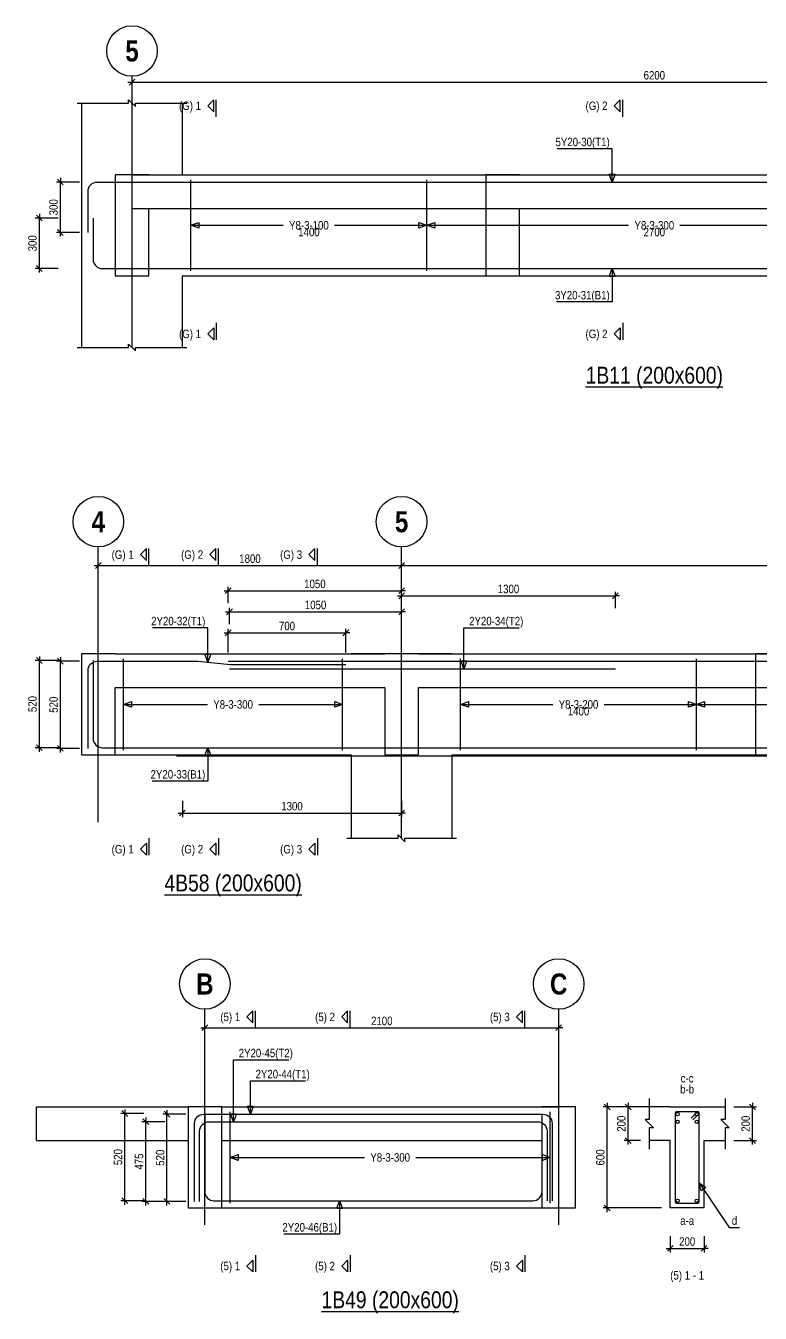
# Model space of a CAD drawing. Extents: x 0 to 206258, y -403073 to 0.
# Drawn here: x 12479 to 21197, y -252194 to -236904 of the extents above; entities that cross this region are included whole.
import ezdxf
from ezdxf.enums import TextEntityAlignment as Align
from ezdxf.lldxf.tags import DXFTag

# ---------------------------------------------------------------- set-up
doc = ezdxf.new("R2010")
doc.units = 0
doc.header["$LTSCALE"] = 1000
for name, color, linetype in [('Axis Circle(Dir 2)', 150, 'Continuous'), ('Axis Label(Dir 1)', 7, 'Continuous'), ('Axis Line(Dir 2)', 150, 'CENTER2'), ('Break Line', 5, 'Continuous'), ('Dimension Line', 5, 'Continuous'), ('Dimension Text', 5, 'Continuous'), ('Front Elevation Line', 40, 'Continuous'), ('Leader Line', 5, 'Continuous'), ('Link Line', 3, 'Continuous'), ('Rebar Label', 6, 'Continuous'), ('Rebar Line', 7, 'Continuous'), ('Section Label', 1, 'Continuous'), ('Section Line', 1, 'Continuous'), ('Top Rebar Label', 6, 'Continuous'), ('Top Rebar Line', 7, 'Continuous')]:
    doc.layers.add(name, color=color, linetype=linetype)
for name, color, linetype, true_color in [('Back Elevation Line', 191, 'HIDDEN2', 0xd4aaff), ('Beam Label(D)', 94, 'Continuous', 0x008100), ('Beam Line(D)', 112, 'Continuous', 0x00bd5e), ('Link Label', 94, 'Continuous', 0x008100)]:
    doc.layers.add(name, color=color, linetype=linetype, true_color=true_color)
doc.styles.add('Axis Label(Dir 1)', font='ARIALNB.TTF', dxfattribs={"height": 250})
doc.styles.add('Beam Label(D)', font='ARIALN.TTF', dxfattribs={"height": 200})
doc.styles.add('Dimension Text', font='ARIALN.TTF', dxfattribs={"height": 100})
doc.styles.add('Link Label', font='ARIALN.TTF', dxfattribs={"height": 100})
doc.styles.add('Rebar Label', font='ARIALN.TTF', dxfattribs={"height": 100})
doc.styles.add('Section Label', font='ARIALN.TTF', dxfattribs={"height": 100})
doc.styles.add('Top Rebar Label', font='ARIALN.TTF', dxfattribs={"height": 100})
tags = doc.linetypes.add('CENTER2', pattern=[1.125, 0.75, -0.125, 0.125, -0.125]).pattern_tags.tags
tags[10:11] = [DXFTag(74, 4), DXFTag(75, 0), DXFTag(340, '0'), DXFTag(46, 0.0), DXFTag(50, 0.0), DXFTag(44, 0.0), DXFTag(45, 0.0)]
tags[8:9] = [DXFTag(74, 4), DXFTag(75, 0), DXFTag(340, '0'), DXFTag(46, 0.0), DXFTag(50, 0.0), DXFTag(44, 0.0), DXFTag(45, 0.0)]
tags[6:7] = [DXFTag(74, 4), DXFTag(75, 0), DXFTag(340, '0'), DXFTag(46, 0.0), DXFTag(50, 0.0), DXFTag(44, 0.0), DXFTag(45, 0.0)]
tags[4:5] = [DXFTag(74, 4), DXFTag(75, 0), DXFTag(340, '0'), DXFTag(46, 0.0), DXFTag(50, 0.0), DXFTag(44, 0.0), DXFTag(45, 0.0)]
tags = doc.linetypes.add('HIDDEN2', pattern=[0.1875, 0.125, -0.0625]).pattern_tags.tags
tags[6:7] = [DXFTag(74, 4), DXFTag(75, 0), DXFTag(340, '0'), DXFTag(46, 0.0), DXFTag(50, 0.0), DXFTag(44, 0.0), DXFTag(45, 0.0)]
tags[4:5] = [DXFTag(74, 4), DXFTag(75, 0), DXFTag(340, '0'), DXFTag(46, 0.0), DXFTag(50, 0.0), DXFTag(44, 0.0), DXFTag(45, 0.0)]
doc.dimstyles.new('BEAM', dxfattribs={"dimtxt": 100, "dimasz": 30, "dimexe": 48.3, "dimexo": 103.5, "dimgap": 30, "dimtad": 1, "dimtoh": 1, "dimdec": 1, "dimlfac": 0.5, "dimdsep": 46, "dimtxsty": 'Dimension Text', "dimblk": 'PCDIM_TICK', "dimcen": 0.09, "dimclrd": 5, "dimclre": 5, "dimclrt": 5, "dimadec": 1, "dimazin": 0, "dimtp": 1, "dimtm": 1, "dimtfac": 1, "dimtdec": 4, "dimtofl": 0, "dimtmove": 0, "dimatfit": 3, "dimfxl": 1, "dimtolj": 1, "dimtzin": 0, "dimarcsym": 0})

# ---------------------------------------------------------------- blocks, each defined once
blk = doc.blocks.new('PCDIM_TICK')
at = {"layer": 'Dimension Line', "color": 0, "transparency": 33554687}
for p, q in [((1.15, 1.15), (-1.15, -1.15)), ((1.61, 0), (0, 0))]:
    blk.add_line(p, q, dxfattribs=at)
blk = doc.blocks.new('*U3112')
at = {"layer": 'Dimension Line', "color": 5, "true_color": 0x0000ff, "transparency": 16777216}
for p, q in [((13115, -238760), (12842, -238760)), ((12890, -239360), (12890, -238760)), ((13115, -239360), (12842, -239360))]:
    blk.add_line(p, q, dxfattribs=at)
at = {"layer": 'Dimension Line', "color": 5, "true_color": 0x0000ff, "transparency": 16777216, "xscale": 30, "yscale": 30}
for p, rotation in [((12890, -238760), 89.99999999999447), ((12890, -239360), 269.9999999999834)]:
    blk.add_blockref('PCDIM_TICK', p, dxfattribs=dict(at, rotation=rotation))
at = {"layer": 'Dimension Line', "color": 5, "true_color": 0x0000ff, "transparency": 16777216, "insert": (12860, -239060), "char_height": 100, "width": 181.5, "attachment_point": 8, "rotation": 90, "style": 'Dimension Text'}
blk.add_mtext('300', dxfattribs=at)
blk = doc.blocks.new('*U3113')
at = {"layer": 'Dimension Line', "color": 5, "true_color": 0x0000ff, "transparency": 16777216}
for p, q in [((12865, -239188), (12592, -239188)), ((12640, -239788), (12640, -239188)), ((12865, -239788), (12592, -239788))]:
    blk.add_line(p, q, dxfattribs=at)
at = {"layer": 'Dimension Line', "color": 5, "true_color": 0x0000ff, "transparency": 16777216, "xscale": 30, "yscale": 30}
for p, rotation in [((12640, -239188), 89.99999999999447), ((12640, -239788), 269.9999999999834)]:
    blk.add_blockref('PCDIM_TICK', p, dxfattribs=dict(at, rotation=rotation))
at = {"layer": 'Dimension Line', "color": 5, "true_color": 0x0000ff, "transparency": 16777216, "insert": (12610, -239488), "char_height": 100, "width": 181.5, "attachment_point": 8, "rotation": 90, "style": 'Dimension Text'}
blk.add_mtext('300', dxfattribs=at)
blk = doc.blocks.new('*U3114')
at = {"layer": 'Dimension Line', "color": 5, "true_color": 0x0000ff, "transparency": 16777216}
for p, q in [((13740, -237721), (13740, -237526)), ((13740, -237574), (26140, -237574)), ((26140, -237721), (26140, -237526))]:
    blk.add_line(p, q, dxfattribs=at)
at = {"layer": 'Dimension Line', "color": 5, "true_color": 0x0000ff, "transparency": 16777216, "xscale": 30, "yscale": 30, "rotation": 180.0000000000004}
blk.add_blockref('PCDIM_TICK', (13740, -237574), dxfattribs=at)
at = {"layer": 'Dimension Line', "color": 5, "true_color": 0x0000ff, "transparency": 16777216, "xscale": 30, "yscale": 30}
blk.add_blockref('PCDIM_TICK', (26140, -237574), dxfattribs=at)
at = {"layer": 'Dimension Line', "color": 5, "true_color": 0x0000ff, "transparency": 16777216, "insert": (19940, -237544), "char_height": 100, "width": 246.45, "attachment_point": 8, "style": 'Dimension Text'}
blk.add_mtext('6200', dxfattribs=at)
blk = doc.blocks.new('*U3173')
at = {"layer": 'Dimension Line', "color": 5, "true_color": 0x0000ff, "transparency": 16777216}
for p, q in [((14882, -244347), (14882, -244066)), ((14882, -244114), (16278, -244114)), ((16278, -244347), (16278, -244066))]:
    blk.add_line(p, q, dxfattribs=at)
at = {"layer": 'Dimension Line', "color": 5, "true_color": 0x0000ff, "transparency": 16777216, "xscale": 30, "yscale": 30, "rotation": 180.0000000000004}
blk.add_blockref('PCDIM_TICK', (14882, -244114), dxfattribs=at)
at = {"layer": 'Dimension Line', "color": 5, "true_color": 0x0000ff, "transparency": 16777216, "xscale": 30, "yscale": 30}
blk.add_blockref('PCDIM_TICK', (16278, -244114), dxfattribs=at)
at = {"layer": 'Dimension Line', "color": 5, "true_color": 0x0000ff, "transparency": 16777216, "insert": (15580, -244084), "char_height": 100, "width": 180.83, "attachment_point": 8, "style": 'Dimension Text'}
blk.add_mtext('700', dxfattribs=at)
blk = doc.blocks.new('*U3174')
at = {"layer": 'Dimension Line', "color": 5, "true_color": 0x0000ff, "transparency": 16777216}
for p, q in [((14898, -244011), (14898, -243816)), ((14898, -243864), (16940, -243864)), ((16940, -244011), (16940, -243816))]:
    blk.add_line(p, q, dxfattribs=at)
at = {"layer": 'Dimension Line', "color": 5, "true_color": 0x0000ff, "transparency": 16777216, "xscale": 30, "yscale": 30, "rotation": 180.0000000000004}
blk.add_blockref('PCDIM_TICK', (14898, -243864), dxfattribs=at)
at = {"layer": 'Dimension Line', "color": 5, "true_color": 0x0000ff, "transparency": 16777216, "xscale": 30, "yscale": 30}
blk.add_blockref('PCDIM_TICK', (16940, -243864), dxfattribs=at)
at = {"layer": 'Dimension Line', "color": 5, "true_color": 0x0000ff, "transparency": 16777216, "insert": (15919, -243834), "char_height": 100, "width": 238.4, "attachment_point": 8, "style": 'Dimension Text'}
blk.add_mtext('1050', dxfattribs=at)
blk = doc.blocks.new('*U3175')
at = {"layer": 'Dimension Line', "color": 5, "true_color": 0x0000ff, "transparency": 16777216}
for p, q in [((14882, -243761), (14882, -243566)), ((16940, -243761), (16940, -243566)), ((14882, -243614), (16940, -243614))]:
    blk.add_line(p, q, dxfattribs=at)
at = {"layer": 'Dimension Line', "color": 5, "true_color": 0x0000ff, "transparency": 16777216, "xscale": 30, "yscale": 30, "rotation": 180.0000000000004}
blk.add_blockref('PCDIM_TICK', (14882, -243614), dxfattribs=at)
at = {"layer": 'Dimension Line', "color": 5, "true_color": 0x0000ff, "transparency": 16777216, "xscale": 30, "yscale": 30}
blk.add_blockref('PCDIM_TICK', (16940, -243614), dxfattribs=at)
at = {"layer": 'Dimension Line', "color": 5, "true_color": 0x0000ff, "transparency": 16777216, "insert": (15911, -243584), "char_height": 100, "width": 238.4, "attachment_point": 8, "style": 'Dimension Text'}
blk.add_mtext('1050', dxfattribs=at)
blk = doc.blocks.new('*U3176')
at = {"layer": 'Dimension Line', "color": 5, "true_color": 0x0000ff, "transparency": 16777216}
for p, q in [((14338, -246108), (14338, -246303)), ((16940, -246108), (16940, -246303)), ((14338, -246254), (16940, -246254))]:
    blk.add_line(p, q, dxfattribs=at)
at = {"layer": 'Dimension Line', "color": 5, "true_color": 0x0000ff, "transparency": 16777216, "xscale": 30, "yscale": 30, "rotation": 180.0000000000004}
blk.add_blockref('PCDIM_TICK', (14338, -246254), dxfattribs=at)
at = {"layer": 'Dimension Line', "color": 5, "true_color": 0x0000ff, "transparency": 16777216, "xscale": 30, "yscale": 30}
blk.add_blockref('PCDIM_TICK', (16940, -246254), dxfattribs=at)
at = {"layer": 'Dimension Line', "color": 5, "true_color": 0x0000ff, "transparency": 16777216, "insert": (15639, -246224), "char_height": 100, "width": 238.4, "attachment_point": 8, "style": 'Dimension Text'}
blk.add_mtext('1300', dxfattribs=at)
blk = doc.blocks.new('*U3177')
at = {"layer": 'Dimension Line', "color": 5, "true_color": 0x0000ff, "transparency": 16777216}
for p, q in [((13115, -244450), (12842, -244450)), ((12890, -245486), (12890, -244450)), ((13115, -245486), (12842, -245486))]:
    blk.add_line(p, q, dxfattribs=at)
at = {"layer": 'Dimension Line', "color": 5, "true_color": 0x0000ff, "transparency": 16777216, "xscale": 30, "yscale": 30}
for p, rotation in [((12890, -244450), 89.99999999999447), ((12890, -245486), 269.9999999999834)]:
    blk.add_blockref('PCDIM_TICK', p, dxfattribs=dict(at, rotation=rotation))
at = {"layer": 'Dimension Line', "color": 5, "true_color": 0x0000ff, "transparency": 16777216, "insert": (12860, -244968), "char_height": 100, "width": 181.5, "attachment_point": 8, "rotation": 90, "style": 'Dimension Text'}
blk.add_mtext('520', dxfattribs=at)
blk = doc.blocks.new('*U3178')
at = {"layer": 'Dimension Line', "color": 5, "true_color": 0x0000ff, "transparency": 16777216}
for p, q in [((12865, -244442), (12592, -244442)), ((12640, -245478), (12640, -244442)), ((12865, -245478), (12592, -245478))]:
    blk.add_line(p, q, dxfattribs=at)
at = {"layer": 'Dimension Line', "color": 5, "true_color": 0x0000ff, "transparency": 16777216, "xscale": 30, "yscale": 30}
for p, rotation in [((12640, -244442), 89.99999999999447), ((12640, -245478), 269.9999999999834)]:
    blk.add_blockref('PCDIM_TICK', p, dxfattribs=dict(at, rotation=rotation))
at = {"layer": 'Dimension Line', "color": 5, "true_color": 0x0000ff, "transparency": 16777216, "insert": (12610, -244960), "char_height": 100, "width": 181.5, "attachment_point": 8, "rotation": 90, "style": 'Dimension Text'}
blk.add_mtext('520', dxfattribs=at)
blk = doc.blocks.new('*U3179')
at = {"layer": 'Dimension Line', "color": 5, "true_color": 0x0000ff, "transparency": 16777216}
for p, q in [((13340, -243461), (13340, -243266)), ((16940, -243461), (16940, -243266)), ((13340, -243314), (16940, -243314))]:
    blk.add_line(p, q, dxfattribs=at)
at = {"layer": 'Dimension Line', "color": 5, "true_color": 0x0000ff, "transparency": 16777216, "xscale": 30, "yscale": 30, "rotation": 180.0000000000004}
blk.add_blockref('PCDIM_TICK', (13340, -243314), dxfattribs=at)
at = {"layer": 'Dimension Line', "color": 5, "true_color": 0x0000ff, "transparency": 16777216, "xscale": 30, "yscale": 30}
blk.add_blockref('PCDIM_TICK', (16940, -243314), dxfattribs=at)
at = {"layer": 'Dimension Line', "color": 5, "true_color": 0x0000ff, "transparency": 16777216, "insert": (15140, -243284), "char_height": 100, "width": 238.4, "attachment_point": 8, "style": 'Dimension Text'}
blk.add_mtext('1800', dxfattribs=at)
blk = doc.blocks.new('*U3192')
at = {"layer": 'Dimension Line', "color": 5, "true_color": 0x0000ff, "transparency": 16777216}
for p, q in [((16940, -243821), (16940, -243626)), ((16940, -243674), (19478, -243674)), ((19478, -243821), (19478, -243626))]:
    blk.add_line(p, q, dxfattribs=at)
at = {"layer": 'Dimension Line', "color": 5, "true_color": 0x0000ff, "transparency": 16777216, "xscale": 30, "yscale": 30, "rotation": 180.0000000000004}
blk.add_blockref('PCDIM_TICK', (16940, -243674), dxfattribs=at)
at = {"layer": 'Dimension Line', "color": 5, "true_color": 0x0000ff, "transparency": 16777216, "xscale": 30, "yscale": 30}
blk.add_blockref('PCDIM_TICK', (19478, -243674), dxfattribs=at)
at = {"layer": 'Dimension Line', "color": 5, "true_color": 0x0000ff, "transparency": 16777216, "insert": (18209, -243644), "char_height": 100, "width": 238.4, "attachment_point": 8, "style": 'Dimension Text'}
blk.add_mtext('1300', dxfattribs=at)
blk = doc.blocks.new('*U3195')
at = {"layer": 'Dimension Line', "color": 5, "true_color": 0x0000ff, "transparency": 16777216}
for p, q in [((16940, -243461), (16940, -243266)), ((29340, -243461), (29340, -243266)), ((16940, -243314), (29340, -243314))]:
    blk.add_line(p, q, dxfattribs=at)
at = {"layer": 'Dimension Line', "color": 5, "true_color": 0x0000ff, "transparency": 16777216, "xscale": 30, "yscale": 30, "rotation": 180.0000000000004}
blk.add_blockref('PCDIM_TICK', (16940, -243314), dxfattribs=at)
at = {"layer": 'Dimension Line', "color": 5, "true_color": 0x0000ff, "transparency": 16777216, "xscale": 30, "yscale": 30}
blk.add_blockref('PCDIM_TICK', (29340, -243314), dxfattribs=at)
at = {"layer": 'Dimension Line', "color": 5, "true_color": 0x0000ff, "transparency": 16777216, "insert": (23140, -243284), "char_height": 100, "width": 246.45, "attachment_point": 8, "style": 'Dimension Text'}
blk.add_mtext('6200', dxfattribs=at)
blk = doc.blocks.new('*U3225')
at = {"layer": 'Dimension Line', "color": 5, "true_color": 0x0000ff, "transparency": 16777216}
for p, q in [((14379, -249830), (14106, -249830)), ((14155, -250866), (14155, -249830)), ((14379, -250866), (14106, -250866))]:
    blk.add_line(p, q, dxfattribs=at)
at = {"layer": 'Dimension Line', "color": 5, "true_color": 0x0000ff, "transparency": 16777216, "xscale": 30, "yscale": 30}
for p, rotation in [((14155, -249830), 89.99999999999447), ((14155, -250866), 269.9999999999834)]:
    blk.add_blockref('PCDIM_TICK', p, dxfattribs=dict(at, rotation=rotation))
at = {"layer": 'Dimension Line', "color": 5, "true_color": 0x0000ff, "transparency": 16777216, "insert": (14125, -250348), "char_height": 100, "width": 181.5, "attachment_point": 8, "rotation": 90, "style": 'Dimension Text'}
blk.add_mtext('520', dxfattribs=at)
blk = doc.blocks.new('*U3226')
at = {"layer": 'Dimension Line', "color": 5, "true_color": 0x0000ff, "transparency": 16777216}
for p, q in [((14129, -249920), (13856, -249920)), ((13905, -250866), (13905, -249920)), ((14129, -250866), (13856, -250866))]:
    blk.add_line(p, q, dxfattribs=at)
at = {"layer": 'Dimension Line', "color": 5, "true_color": 0x0000ff, "transparency": 16777216, "xscale": 30, "yscale": 30}
for p, rotation in [((13905, -249920), 89.99999999999447), ((13905, -250866), 269.9999999999834)]:
    blk.add_blockref('PCDIM_TICK', p, dxfattribs=dict(at, rotation=rotation))
at = {"layer": 'Dimension Line', "color": 5, "true_color": 0x0000ff, "transparency": 16777216, "insert": (13875, -250393), "char_height": 100, "width": 185.59, "attachment_point": 8, "rotation": 90, "style": 'Dimension Text'}
blk.add_mtext('475', dxfattribs=at)
blk = doc.blocks.new('*U3227')
at = {"layer": 'Dimension Line', "color": 5, "true_color": 0x0000ff, "transparency": 16777216}
for p, q in [((13879, -249822), (13606, -249822)), ((13655, -250858), (13655, -249822)), ((13879, -250858), (13606, -250858))]:
    blk.add_line(p, q, dxfattribs=at)
at = {"layer": 'Dimension Line', "color": 5, "true_color": 0x0000ff, "transparency": 16777216, "xscale": 30, "yscale": 30}
for p, rotation in [((13655, -249822), 89.99999999999447), ((13655, -250858), 269.9999999999834)]:
    blk.add_blockref('PCDIM_TICK', p, dxfattribs=dict(at, rotation=rotation))
at = {"layer": 'Dimension Line', "color": 5, "true_color": 0x0000ff, "transparency": 16777216, "insert": (13625, -250340), "char_height": 100, "width": 181.5, "attachment_point": 8, "rotation": 90, "style": 'Dimension Text'}
blk.add_mtext('520', dxfattribs=at)
blk = doc.blocks.new('*U3228')
at = {"layer": 'Dimension Line', "color": 5, "true_color": 0x0000ff, "transparency": 16777216}
for p, q in [((14605, -248951), (14605, -248756)), ((18805, -248951), (18805, -248756)), ((14605, -248804), (18805, -248804))]:
    blk.add_line(p, q, dxfattribs=at)
at = {"layer": 'Dimension Line', "color": 5, "true_color": 0x0000ff, "transparency": 16777216, "xscale": 30, "yscale": 30, "rotation": 180.0000000000004}
blk.add_blockref('PCDIM_TICK', (14605, -248804), dxfattribs=at)
at = {"layer": 'Dimension Line', "color": 5, "true_color": 0x0000ff, "transparency": 16777216, "xscale": 30, "yscale": 30}
blk.add_blockref('PCDIM_TICK', (18805, -248804), dxfattribs=at)
at = {"layer": 'Dimension Line', "color": 5, "true_color": 0x0000ff, "transparency": 16777216, "insert": (16705, -248774), "char_height": 100, "width": 247.25, "attachment_point": 8, "style": 'Dimension Text'}
blk.add_mtext('2100', dxfattribs=at)
blk = doc.blocks.new('*U3229')
at = {"layer": 'Dimension Line', "color": 5, "true_color": 0x0000ff, "transparency": 16777216}
for p, q in [((20883, -249744), (21153, -249744)), ((21105, -250144), (21105, -249744)), ((20883, -250144), (21153, -250144))]:
    blk.add_line(p, q, dxfattribs=at)
at = {"layer": 'Dimension Line', "color": 5, "true_color": 0x0000ff, "transparency": 16777216, "xscale": 30, "yscale": 30}
for p, rotation in [((21105, -249744), 89.99999999999447), ((21105, -250144), 269.9999999999834)]:
    blk.add_blockref('PCDIM_TICK', p, dxfattribs=dict(at, rotation=rotation))
at = {"layer": 'Dimension Line', "color": 5, "true_color": 0x0000ff, "transparency": 16777216, "insert": (21075, -249944), "char_height": 100, "width": 182.77, "attachment_point": 8, "rotation": 90, "style": 'Dimension Text'}
blk.add_mtext('200', dxfattribs=at)
blk = doc.blocks.new('*U3230')
at = {"layer": 'Dimension Line', "color": 5, "true_color": 0x0000ff, "transparency": 16777216}
for p, q in [((19776, -249744), (19581, -249744)), ((19630, -250144), (19630, -249744)), ((19776, -250144), (19581, -250144))]:
    blk.add_line(p, q, dxfattribs=at)
at = {"layer": 'Dimension Line', "color": 5, "true_color": 0x0000ff, "transparency": 16777216, "xscale": 30, "yscale": 30}
for p, rotation in [((19630, -249744), 89.99999999999447), ((19630, -250144), 269.9999999999834)]:
    blk.add_blockref('PCDIM_TICK', p, dxfattribs=dict(at, rotation=rotation))
at = {"layer": 'Dimension Line', "color": 5, "true_color": 0x0000ff, "transparency": 16777216, "insert": (19600, -249944), "char_height": 100, "width": 182.77, "attachment_point": 8, "rotation": 90, "style": 'Dimension Text'}
blk.add_mtext('200', dxfattribs=at)
blk = doc.blocks.new('*U3231')
at = {"layer": 'Dimension Line', "color": 5, "true_color": 0x0000ff, "transparency": 16777216}
for p, q in [((20026, -249744), (19331, -249744)), ((19380, -250944), (19380, -249744)), ((20026, -250944), (19331, -250944))]:
    blk.add_line(p, q, dxfattribs=at)
at = {"layer": 'Dimension Line', "color": 5, "true_color": 0x0000ff, "transparency": 16777216, "xscale": 30, "yscale": 30}
for p, rotation in [((19380, -249744), 89.99999999999447), ((19380, -250944), 269.9999999999834)]:
    blk.add_blockref('PCDIM_TICK', p, dxfattribs=dict(at, rotation=rotation))
at = {"layer": 'Dimension Line', "color": 5, "true_color": 0x0000ff, "transparency": 16777216, "insert": (19350, -250344), "char_height": 100, "width": 181.97, "attachment_point": 8, "rotation": 90, "style": 'Dimension Text'}
blk.add_mtext('600', dxfattribs=at)
blk = doc.blocks.new('*U3232')
at = {"layer": 'Dimension Line', "color": 5, "true_color": 0x0000ff, "transparency": 16777216}
for p, q in [((20130, -251278), (20130, -251473)), ((20530, -251278), (20530, -251473)), ((20130, -251424), (20530, -251424))]:
    blk.add_line(p, q, dxfattribs=at)
at = {"layer": 'Dimension Line', "color": 5, "true_color": 0x0000ff, "transparency": 16777216, "xscale": 30, "yscale": 30, "rotation": 180.0000000000004}
blk.add_blockref('PCDIM_TICK', (20130, -251424), dxfattribs=at)
at = {"layer": 'Dimension Line', "color": 5, "true_color": 0x0000ff, "transparency": 16777216, "xscale": 30, "yscale": 30}
blk.add_blockref('PCDIM_TICK', (20530, -251424), dxfattribs=at)
at = {"layer": 'Dimension Line', "color": 5, "true_color": 0x0000ff, "transparency": 16777216, "insert": (20330, -251394), "char_height": 100, "width": 182.77, "attachment_point": 8, "style": 'Dimension Text'}
blk.add_mtext('200', dxfattribs=at)

msp = doc.modelspace()

# ---------------------------------------------------------------- linework, layer by layer
at = {"layer": 'Axis Circle(Dir 2)', "transparency": 33554687}
for centre in [(13740.146, -237204.284), (13340.146, -242794.284), (16940.146, -242794.284), (14604.79, -248284.284), (18804.79, -248284.284)]:
    msp.add_circle(centre, 300, dxfattribs=at)
at = {"layer": 'Axis Line(Dir 2)', "transparency": 33554687}
for points in [[(13740.146, -240724.284), (13740.146, -237504.284)], [(13340.146, -246364.284), (13340.146, -243094.284)], [(16940.146, -246554.284), (16940.146, -243094.284)], [(14604.79, -251144.284), (14604.79, -248584.284)], [(18804.79, -251144.284), (18804.79, -248584.284)]]:
    msp.add_lwpolyline(points, dxfattribs=at)
at = {"layer": 'Back Elevation Line', "transparency": 33554687}
for points in [[(13940.146, -238674.284), (13540.146, -238674.284)], [(13540.146, -238674.284), (13540.146, -239874.284)], [(13940.146, -238674.284), (17940.146, -238674.284)], [(18340.146, -238674.284), (17940.146, -238674.284)], [(17940.146, -238674.284), (17940.146, -239874.284)], [(18340.146, -238674.284), (25940.146, -238674.284)], [(18340.146, -238674.284), (25140.146, -238674.284), (25140.146, -239074.284)], [(13940.146, -239874.284), (13940.146, -239074.284)], [(13940.146, -239074.284), (17940.146, -239074.284)], [(18340.146, -239874.284), (18340.146, -239074.284)], [(18340.146, -239074.284), (25940.146, -239074.284)], [(18340.146, -239074.284), (25140.146, -239074.284)], [(13540.146, -239874.284), (13940.146, -239874.284)], [(17940.146, -239874.284), (18340.146, -239874.284)], [(13540.146, -244364.284), (13140.146, -244364.284)], [(13140.146, -244364.284), (13140.146, -245564.284)], [(13540.146, -244364.284), (16740.146, -244364.284)], [(17140.146, -244364.284), (16740.146, -244364.284)], [(17140.146, -244364.284), (21140.146, -244364.284)], [(21540.146, -244364.284), (21140.146, -244364.284)], [(21140.146, -244364.284), (21140.146, -245564.284)], [(13540.146, -245564.284), (13540.146, -244764.284)], [(13540.146, -244764.284), (16740.146, -244764.284)], [(16740.146, -244764.284), (16740.146, -245564.284)], [(17140.146, -245564.284), (17140.146, -244764.284)], [(17140.146, -244764.284), (21140.146, -244764.284)], [(13140.146, -245564.284), (13540.146, -245564.284)], [(16740.146, -245564.284), (17140.146, -245564.284)], [(21140.146, -245564.284), (21540.146, -245564.284)], [(14804.79, -249744.284), (14404.79, -249744.284)], [(14404.79, -249744.284), (14404.79, -250944.284)], [(14804.79, -249744.284), (18604.79, -249744.284)], [(19004.79, -249744.284), (18604.79, -249744.284)], [(19004.79, -250944.284), (19004.79, -249744.284)], [(14804.79, -250944.284), (14804.79, -250144.284)], [(14804.79, -250144.284), (18604.79, -250144.284)], [(18604.79, -250144.284), (18604.79, -250944.284)], [(14404.79, -250944.284), (14804.79, -250944.284)], [(18604.79, -250944.284), (19004.79, -250944.284)]]:
    msp.add_lwpolyline(points, dxfattribs=at)
at = {"layer": 'Beam Line(D)', "transparency": 33554687}
for points in [[(13140.146, -237824.284), (13140.146, -238674.284)], [(14340.146, -238674.284), (14340.146, -237824.284)], [(13140.146, -238674.284), (13140.146, -240724.284)], [(14340.146, -238674.284), (25540.146, -238674.284)], [(14340.146, -240724.284), (14340.146, -239874.284)], [(14340.146, -239874.284), (25540.146, -239874.284)], [(13140.146, -244364.284), (13140.146, -245564.284)], [(13540.146, -244364.284), (13140.146, -244364.284)], [(13540.146, -244364.284), (16340.146, -244364.284)], [(17540.146, -244364.284), (16340.146, -244364.284)], [(17540.146, -244364.284), (28740.146, -244364.284)], [(13140.146, -245564.284), (13540.146, -245564.284)], [(13540.146, -245564.284), (16340.146, -245564.284)], [(16340.146, -245564.284), (16340.146, -246554.284)], [(17540.146, -246554.284), (17540.146, -245564.284)], [(17540.146, -245564.284), (28740.145, -245564.284)], [(14404.79, -249744.284), (14404.79, -250944.284)], [(14804.79, -249744.284), (14404.79, -249744.284)], [(14804.79, -249744.284), (18804.79, -249744.284)], [(18804.79, -249744.284), (18804.79, -249744.284)], [(20129.79, -249744.284), (19879.79, -249744.284)], [(20129.79, -249744.284), (20529.79, -249744.284)], [(20129.79, -249744.284), (20129.79, -249744.284)], [(20529.79, -249744.284), (20529.79, -249744.284)], [(20529.79, -249744.284), (20779.79, -249744.284)], [(20529.79, -250944.284), (20129.79, -250944.284), (20129.79, -250144.284), (19879.79, -250144.284)], [(20529.79, -250944.284), (20529.79, -250144.284), (20779.79, -250144.284)], [(14404.79, -250944.284), (14804.79, -250944.284)], [(14804.79, -250944.284), (18804.79, -250944.284)], [(18804.79, -250944.284), (18804.79, -250944.284)]]:
    msp.add_lwpolyline(points, dxfattribs=at)
at = {"layer": 'Break Line', "transparency": 33554687}
for points in [[(13090.146, -237824.284), (13700.146, -237824.284), (13700.146, -237784.284), (13780.146, -237864.284), (13780.146, -237824.284), (14390.146, -237824.284)], [(13090.146, -240724.284), (13700.146, -240724.284), (13700.146, -240684.284), (13780.146, -240764.284), (13780.146, -240724.284), (14390.146, -240724.284)], [(16290.146, -246554.284), (16900.146, -246554.284), (16900.146, -246514.284), (16980.146, -246594.284), (16980.146, -246554.284), (17590.146, -246554.284)], [(19879.79, -249644.284), (19879.79, -249894.284), (19829.79, -249894.284), (19929.79, -249994.284), (19879.79, -249994.284), (19879.79, -250244.284)], [(20779.79, -249644.284), (20779.79, -249894.284), (20729.79, -249894.284), (20829.79, -249994.284), (20779.79, -249994.284), (20779.79, -250244.284)]]:
    msp.add_lwpolyline(points, dxfattribs=at)
at = {"layer": 'Front Elevation Line', "transparency": 33554687}
for points in [[(13740.146, -239074.284), (13740.146, -238674.284), (25140.146, -238674.284)], [(13740.146, -239074.284), (25140.146, -239074.284)], [(13540.146, -244364.284), (13140.146, -244364.284)], [(13140.146, -244364.284), (13140.146, -245564.284)], [(13540.146, -244364.284), (16740.146, -244364.284)], [(17140.146, -244364.284), (16740.146, -244364.284)], [(17140.146, -244364.284), (28340.146, -244364.284)], [(13540.146, -245564.284), (13540.146, -244764.284)], [(13540.146, -244764.284), (16740.146, -244764.284)], [(16740.146, -244764.284), (16740.146, -245564.284)], [(17140.146, -245564.284), (17140.146, -244764.284)], [(17140.146, -244764.284), (28340.146, -244764.284)], [(13140.146, -245564.284), (13540.146, -245564.284)], [(16740.146, -245564.284), (17140.146, -245564.284)], [(12604.79, -250144.284), (12604.79, -249744.284), (14404.79, -249744.284)], [(14804.79, -249744.284), (14404.79, -249744.284)], [(14404.79, -249744.284), (14404.79, -250944.284)], [(14804.79, -250944.284), (14804.79, -249744.284)], [(14804.79, -249744.284), (18604.79, -249744.284)], [(19004.79, -249744.284), (18604.79, -249744.284)], [(19004.79, -250944.284), (19004.79, -249744.284)], [(12604.79, -250144.284), (14404.79, -250144.284)], [(14804.79, -250144.284), (18604.79, -250144.284)], [(18604.79, -250144.284), (18604.79, -250944.284)], [(14404.79, -250944.284), (14804.79, -250944.284)], [(18604.79, -250944.284), (19004.79, -250944.284)]]:
    msp.add_lwpolyline(points, dxfattribs=at)
at = {"layer": 'Leader Line', "transparency": 33554687}
for points in [[(19440.145, -238760.284), (19440.146, -238364.284), (18785.154, -238364.284)], [(19405.943, -238666.314), (19474.347, -238666.314), (19440.145, -238760.284), (19405.943, -238666.314)], [(14440.146, -239274.284), (14534.115, -239240.082), (14534.115, -239308.486), (14440.146, -239274.284), (15535.502, -239274.284)], [(16144.79, -239274.284), (17240.146, -239274.284), (17146.177, -239308.486), (17146.177, -239240.082), (17240.146, -239274.284)], [(17240.146, -239274.284), (17334.115, -239240.082), (17334.115, -239308.486), (17240.146, -239274.284), (19635.502, -239274.284)], [(20244.79, -239274.284), (22640.146, -239274.284), (22546.177, -239308.486), (22546.177, -239240.082), (22640.146, -239274.284)], [(19440.145, -239788.284), (19440.146, -240184.284), (18777.472, -240184.284)], [(19474.347, -239882.253), (19405.943, -239882.253), (19440.145, -239788.284), (19474.347, -239882.253)], [(14640.146, -244462.884), (14640.146, -244054.284), (13985.155, -244054.284)], [(17680.145, -244540.284), (17680.146, -244054.284), (18335.137, -244054.284)], [(14605.944, -244368.914), (14674.348, -244368.914), (14640.146, -244462.884), (14605.944, -244368.914)], [(17645.943, -244446.314), (17714.347, -244446.314), (17680.145, -244540.284), (17645.943, -244446.314)], [(13640.146, -244964.284), (13734.115, -244930.082), (13734.115, -244998.486), (13640.146, -244964.284), (14635.502, -244964.284)], [(15244.79, -244964.284), (16240.146, -244964.284), (16146.177, -244998.486), (16146.177, -244930.082), (16240.146, -244964.284)], [(17640.145, -244964.284), (17734.115, -244930.082), (17734.115, -244998.486), (17640.145, -244964.284), (18735.502, -244964.284)], [(19344.79, -244964.284), (20440.146, -244964.284), (20346.176, -244998.486), (20346.176, -244930.082), (20440.146, -244964.284)], [(20440.146, -244964.284), (20534.115, -244930.082), (20534.115, -244998.486), (20440.146, -244964.284), (22660.502, -244964.284)], [(14640.146, -245478.284), (14640.146, -245874.284), (13977.472, -245874.284)], [(14674.348, -245572.253), (14605.944, -245572.253), (14640.146, -245478.284), (14674.348, -245572.253)], [(14944.79, -249920.284), (14944.79, -249184.284), (15599.782, -249184.284)], [(15144.79, -249830.284), (15144.79, -249434.284), (15799.782, -249434.284)], [(14910.588, -249826.314), (14978.992, -249826.314), (14944.79, -249920.284), (14910.588, -249826.314)], [(15110.588, -249736.314), (15178.992, -249736.314), (15144.79, -249830.284), (15110.588, -249736.314)], [(14904.79, -250344.284), (14998.76, -250310.082), (14998.76, -250378.486), (14904.79, -250344.284), (16500.146, -250344.284)], [(17109.434, -250344.284), (18704.79, -250344.284), (18610.821, -250378.486), (18610.821, -250310.082), (18704.79, -250344.284)], [(20552.731, -250703.009), (20496.047, -250741.297), (20471.79, -250644.284), (20552.731, -250703.009)], [(20471.79, -250644.284), (20829.79, -251174.284), (20950.602, -251174.284)], [(16204.79, -250858.284), (16204.79, -251254.284), (15542.117, -251254.284)], [(16238.992, -250952.253), (16170.588, -250952.253), (16204.79, -250858.284), (16238.992, -250952.253)]]:
    msp.add_lwpolyline(points, dxfattribs=at)
at = {"layer": 'Link Line', "transparency": 33554687}
for p, q in [((14440.146, -239816.284), (14440.146, -238732.284)), ((17240.146, -239816.284), (17240.146, -238732.284)), ((13640.146, -245506.284), (13640.146, -244422.284)), ((16240.146, -245506.284), (16240.146, -244422.284)), ((17640.145, -245506.284), (17640.145, -244422.284)), ((20440.146, -245506.284), (20440.146, -244422.284)), ((14904.79, -250886.284), (14904.79, -249802.284)), ((18704.79, -250886.284), (18704.79, -249802.284))]:
    msp.add_line(p, q, dxfattribs=at)
msp.add_lwpolyline([(20396.979, -249896.894), (20467.69, -249826.183, 0.668178638), (20457.79, -249802.284), (20201.79, -249802.284, 0.414213562), (20187.79, -249816.284), (20187.79, -250872.284, 0.414213562), (20201.79, -250886.284), (20457.79, -250886.284, 0.414213562), (20471.79, -250872.284), (20471.79, -249816.284, 0.668178638), (20447.891, -249806.384), (20377.18, -249877.095)], format="xyb", dxfattribs=at)
at = {"layer": 'Rebar Line', "transparency": 33554687}
for points in [[(13278.146, -239188.284), (13278.146, -239678.328, 0.414213562), (13388.102, -239788.284), (26492.19, -239788.284, 0.414213562), (26602.146, -239678.328), (26602.146, -239188.284)], [(13278.146, -244442.284), (13278.146, -245368.328, 0.414213562), (13388.102, -245478.284), (29692.191, -245478.284, 0.414213813), (29802.147, -245368.328), (29802.147, -244878.284)], [(14266.33, -245574.422), (29680.376, -245574.422, 0.414213813), (29790.332, -245464.466), (29790.331, -244974.422)], [(14602.79, -249822.284), (14602.79, -250748.328, 0.414213562), (14712.746, -250858.284), (18496.835, -250858.284, 0.414213562), (18606.791, -250748.328), (18606.791, -249830.284)]]:
    msp.add_lwpolyline(points, format="xyb", dxfattribs=at)
for centre in [(20215.79, -249830.284), (20443.79, -249830.284), (20215.79, -249920.284), (20443.79, -249920.284), (20215.79, -250858.284), (20443.79, -250858.284)]:
    msp.add_circle(centre, 20, dxfattribs=at)
at = {"layer": 'Section Line', "transparency": 33554687}
for points in [[(14710.146, -237784.284), (14639.435, -237854.994), (14710.146, -237925.705), (14710.146, -237784.284)], [(14740.146, -237984.284), (14740.146, -237784.284)], [(19535.146, -237784.284), (19464.435, -237854.994), (19535.146, -237925.705), (19535.146, -237784.284)], [(19565.146, -237984.284), (19565.146, -237784.284)], [(14710.146, -240634.284), (14710.146, -240634.284), (14639.435, -240563.573), (14710.146, -240492.862), (14710.146, -240634.284)], [(14740.146, -240434.284), (14740.146, -240634.284)], [(19535.146, -240634.284), (19535.146, -240634.284), (19464.435, -240563.573), (19535.146, -240492.862), (19535.146, -240634.284)], [(19565.146, -240434.284), (19565.146, -240634.284)], [(13910.146, -243114.284), (13839.435, -243184.994), (13910.146, -243255.705), (13910.146, -243114.284)], [(13940.146, -243314.284), (13940.146, -243114.284)], [(14735.146, -243114.284), (14664.435, -243184.994), (14735.146, -243255.705), (14735.146, -243114.284)], [(14765.146, -243314.284), (14765.146, -243114.284)], [(15910.146, -243114.284), (15839.435, -243184.994), (15910.146, -243255.705), (15910.146, -243114.284)], [(15940.146, -243314.284), (15940.146, -243114.284)], [(13910.146, -246754.284), (13910.146, -246754.284), (13839.435, -246683.573), (13910.146, -246612.862), (13910.146, -246754.284)], [(13940.146, -246554.284), (13940.146, -246754.284)], [(14735.146, -246754.284), (14735.146, -246754.284), (14664.435, -246683.573), (14735.146, -246612.862), (14735.146, -246754.284)], [(14765.146, -246554.284), (14765.146, -246754.284)], [(15910.146, -246754.284), (15910.146, -246754.284), (15839.435, -246683.573), (15910.146, -246612.862), (15910.146, -246754.284)], [(15940.146, -246554.284), (15940.146, -246754.284)], [(15174.79, -248604.284), (15104.08, -248674.994), (15174.79, -248745.705), (15174.79, -248604.284)], [(15204.79, -248804.284), (15204.79, -248604.284)], [(16299.79, -248604.284), (16229.08, -248674.994), (16299.79, -248745.705), (16299.79, -248604.284)], [(16329.79, -248804.284), (16329.79, -248604.284)], [(18374.79, -248604.284), (18304.08, -248674.994), (18374.79, -248745.705), (18374.79, -248604.284)], [(18404.79, -248804.284), (18404.79, -248604.284)], [(15204.79, -251504.284), (15204.79, -251704.284)], [(16329.79, -251504.284), (16329.79, -251704.284)], [(18404.79, -251504.284), (18404.79, -251704.284)], [(15174.79, -251704.284), (15174.79, -251704.284), (15104.08, -251633.573), (15174.79, -251562.862), (15174.79, -251704.284)], [(16299.79, -251704.284), (16299.79, -251704.284), (16229.08, -251633.573), (16299.79, -251562.862), (16299.79, -251704.284)], [(18374.79, -251704.284), (18374.79, -251704.284), (18304.08, -251633.573), (18374.79, -251562.862), (18374.79, -251704.284)]]:
    msp.add_lwpolyline(points, dxfattribs=at)
at = {"layer": 'Top Rebar Line', "transparency": 33554687}
for points in [[(13218.146, -239360.284), (13218.146, -238870.239, -0.414213562), (13328.102, -238760.284), (26552.19, -238760.284, -0.414213562), (26662.146, -238870.239), (26662.146, -239360.284)], [(13218.146, -245486.284), (13218.146, -244560.239, -0.414213562), (13328.102, -244450.284), (14508.662, -244450.284, -0.024922321), (14519.603, -244450.829), (14908.689, -244489.738, 0.024922321), (14919.63, -244490.284), (16278.146, -244490.284)], [(14882.147, -244450.284), (29752.191, -244450.284, -0.414213562), (29862.147, -244560.239), (29862.147, -245050.284)], [(14482.79, -250866.284), (14482.79, -249940.239, -0.414213562), (14592.746, -249830.284), (18616.835, -249830.284, -0.414213562), (18726.791, -249940.239), (18726.791, -250858.284)], [(14542.79, -250866.284), (14542.79, -250030.239, -0.414213562), (14652.746, -249920.284), (18556.835, -249920.284, -0.414213562), (18666.791, -250030.239), (18666.791, -250858.284)]]:
    msp.add_lwpolyline(points, format="xyb", dxfattribs=at)
msp.add_lwpolyline([(14898.146, -244540.284), (19478.146, -244540.284)], dxfattribs=at)

# ---------------------------------------------------------------- texts
at = {"layer": 'Axis Label(Dir 1)', "transparency": 33554687, "style": 'Axis Label(Dir 1)'}
for s, p in [('5', (13740.146, -237204.284)), ('4', (13340.146, -242794.284)), ('5', (16940.146, -242794.284)), ('B', (14604.79, -248284.284)), ('C', (18804.79, -248284.284))]:
    msp.add_text(s, height=250, dxfattribs=at).set_placement(p, align=Align.MIDDLE_CENTER)
at = {"layer": 'Beam Label(D)', "transparency": 33554687, "style": 'Beam Label(D)'}
for s, p in [('%%U1B11 (200x600)', (19940.146, -240954.284)), ('%%U4B58 (200x600)', (14940.146, -246984.284)), ('%%U1B49 (200x600)', (16804.79, -251934.284))]:
    msp.add_text(s, height=200, dxfattribs=at).set_placement(p, align=Align.TOP_CENTER)
at = {"layer": 'Dimension Text', "transparency": 33554687, "style": 'Dimension Text'}
for s, p in [('1400', (15840.146, -239304.284)), ('2700', (19940.146, -239304.284)), ('1400', (19040.146, -244994.284))]:
    msp.add_text(s, height=100, dxfattribs=at).set_placement(p, align=Align.TOP_CENTER)
at = {"layer": 'Link Label', "transparency": 33554687, "style": 'Link Label'}
for s, p in [('Y8-3-100', (15840.146, -239274.284)), ('Y8-3-300', (19940.146, -239274.284)), ('Y8-3-300', (14940.146, -244964.284)), ('Y8-3-200', (19040.146, -244964.284)), ('Y8-3-300', (16804.79, -250344.284))]:
    msp.add_text(s, height=100, dxfattribs=at).set_placement(p, align=Align.MIDDLE_CENTER)
msp.add_text('d', height=100, dxfattribs=at).set_placement((20859.79, -251144.284))
at = {"layer": 'Rebar Label', "transparency": 33554687, "style": 'Rebar Label'}
for s, p in [(' 3Y20-31(B1)', (19410.146, -240154.284)), (' 2Y20-33(B1)', (14610.146, -245844.284)), (' 2Y20-46(B1)', (16174.79, -251224.284))]:
    msp.add_text(s, height=100, dxfattribs=at).set_placement(p, align=Align.RIGHT)
for s, p in [('c-c', (20329.79, -249484.284)), ('b-b', (20329.79, -249614.284)), ('a-a', (20329.79, -251174.284))]:
    msp.add_text(s, height=100, dxfattribs=at).set_placement(p, align=Align.BOTTOM_CENTER)
at = {"layer": 'Section Label', "transparency": 33554687, "style": 'Section Label'}
for s, p in [('(G) 1', (14559.435, -237854.994)), ('(G) 2', (19384.435, -237854.994)), ('(G) 1', (14559.435, -240563.573)), ('(G) 2', (19384.435, -240563.573)), ('(G) 1', (13759.435, -243184.994)), ('(G) 2', (14584.435, -243184.994)), ('(G) 3', (15759.435, -243184.994)), ('(G) 1', (13759.435, -246683.573)), ('(G) 2', (14584.435, -246683.573)), ('(G) 3', (15759.435, -246683.573)), ('(5) 1', (15024.08, -248674.994)), ('(5) 2', (16149.08, -248674.994)), ('(5) 3', (18224.08, -248674.994)), ('(5) 1', (15024.08, -251633.573)), ('(5) 2', (16149.08, -251633.573)), ('(5) 3', (18224.08, -251633.573))]:
    msp.add_text(s, height=100, dxfattribs=at).set_placement(p, align=Align.MIDDLE_RIGHT)
msp.add_text('(5) 1 - 1', height=100, dxfattribs=at).set_placement((20329.79, -251824.284), align=Align.BOTTOM_CENTER)
at = {"layer": 'Top Rebar Label', "transparency": 33554687, "style": 'Top Rebar Label'}
for s, p in [(' 5Y20-30(T1)', (19410.146, -238334.284)), (' 2Y20-32(T1)', (14610.146, -244024.284))]:
    msp.add_text(s, height=100, dxfattribs=at).set_placement(p, align=Align.RIGHT)
for s, p in [(' 2Y20-34(T2)', (17710.146, -244024.284)), (' 2Y20-45(T2)', (14974.79, -249154.284)), (' 2Y20-44(T1)', (15174.79, -249404.284))]:
    msp.add_text(s, height=100, dxfattribs=at).set_placement(p)

# ---------------------------------------------------------------- dimensions: what is measured, and where the dimension line sits
at = {"layer": 'Dimension Line', "transparency": 33554687}
for base, p1, p2, text, picture, middle in [((19940.146, -237574.284), (13740.146, -237824.284), (26140.146, -237824.284), '6200', '*U3114', (19940.146, -237574.284)), ((15140.146, -243314.284), (13340.146, -243564.284), (16940.146, -243564.284), '1800', '*U3179', (15140.146, -243314.284)), ((23140.146, -243314.284), (16940.146, -243564.284), (29340.146, -243564.284), '6200', '*U3195', (23140.146, -243314.284)), ((15911.146, -243614.284), (14882.147, -243864.284), (16940.146, -243864.284), '1050', '*U3175', (15911.146, -243614.284)), ((18209.146, -243674.284), (16940.146, -243924.284), (19478.146, -243924.284), '1300', '*U3192', (18209.146, -243674.284)), ((15919.146, -243864.284), (14898.146, -244114.284), (16940.146, -244114.284), '1050', '*U3174', (15919.146, -243864.284)), ((15580.146, -244114.284), (14882.147, -244450.284), (16278.146, -244450.284), '700', '*U3173', (15580.146, -244114.284)), ((15639.146, -246254.284), (14338.146, -246004.284), (16940.146, -246004.284), '1300', '*U3176', (15639.146, -246254.284)), ((16704.79, -248804.284), (14604.79, -249054.284), (18804.79, -249054.284), '2100', '*U3228', (16704.79, -248804.284)), ((20329.79, -251424.284), (20129.79, -251174.284), (20529.79, -251174.284), '200', '*U3232', (20329.79, -251424.284))]:
    dim = msp.add_linear_dim(base=base, p1=p1, p2=p2, text=text, dimstyle='BEAM', override={"dimscale": 1, "dimtxt": 100, "dimasz": 30, "dimexe": 48.3, "dimexo": 103.5, "dimgap": 30, "dimtad": 1, "dimtih": 0, "dimdec": 1, "dimlfac": 0.5, "dimzin": 8, "dimlunit": 2, "dimpost": '', "dimtxsty": 'Dimension Text', "dimblk": 'PCDIM_TICK', "dimse1": 0, "dimse2": 0, "dimsd2": 0, "dimclrd": 5, "dimclre": 5, "dimclrt": 5, "dimaunit": 0, "dimadec": 1, "dimazin": 0, "dimtol": 0, "dimtp": 1, "dimtm": 1, "dimtmove": 0}, dxfattribs=at)
    dim.commit()
    dim.dimension.update_dxf_attribs({"geometry": picture, "text_midpoint": middle})
for base, p1, p2, text, picture, middle in [((12890.146, -239060.284), (13218.146, -239360.284), (13218.146, -238760.284), '300', '*U3112', (12890.146, -239060.284)), ((12640.146, -239488.284), (12968.146, -239788.284), (12968.146, -239188.284), '300', '*U3113', (12640.146, -239488.284)), ((12640.146, -244960.284), (12968.146, -245478.284), (12968.146, -244442.284), '520', '*U3178', (12640.146, -244960.284)), ((12890.146, -244968.284), (13218.146, -245486.284), (13218.146, -244450.284), '520', '*U3177', (12890.146, -244968.284)), ((13654.79, -250340.284), (13982.79, -250858.284), (13982.79, -249822.284), '520', '*U3227', (13654.79, -250340.284)), ((14154.79, -250348.284), (14482.79, -250866.284), (14482.79, -249830.284), '520', '*U3225', (14154.79, -250348.284)), ((19379.79, -250344.284), (20129.79, -250944.284), (20129.79, -249744.284), '600', '*U3231', (19379.79, -250344.284)), ((19629.79, -249944.284), (19879.79, -250144.284), (19879.79, -249744.284), '200', '*U3230', (19629.79, -249944.284)), ((21104.79, -249944.284), (20779.79, -250144.284), (20779.79, -249744.284), '200', '*U3229', (21104.79, -249944.284)), ((13904.79, -250393.284), (14232.79, -250866.284), (14232.79, -249920.284), '475', '*U3226', (13904.79, -250393.284))]:
    dim = msp.add_linear_dim(base=base, p1=p1, p2=p2, angle=90, text=text, dimstyle='BEAM', override={"dimscale": 1, "dimtxt": 100, "dimasz": 30, "dimexe": 48.3, "dimexo": 103.5, "dimgap": 30, "dimtad": 1, "dimtih": 0, "dimdec": 1, "dimlfac": 0.5, "dimzin": 8, "dimlunit": 2, "dimpost": '', "dimtxsty": 'Dimension Text', "dimblk": 'PCDIM_TICK', "dimse1": 0, "dimse2": 0, "dimsd2": 0, "dimclrd": 5, "dimclre": 5, "dimclrt": 5, "dimaunit": 0, "dimadec": 1, "dimazin": 0, "dimtol": 0, "dimtp": 1, "dimtm": 1, "dimtmove": 0}, dxfattribs=at)
    dim.commit()
    dim.dimension.update_dxf_attribs({"geometry": picture, "text_midpoint": middle})

doc.saveas('drawing.dxf')
